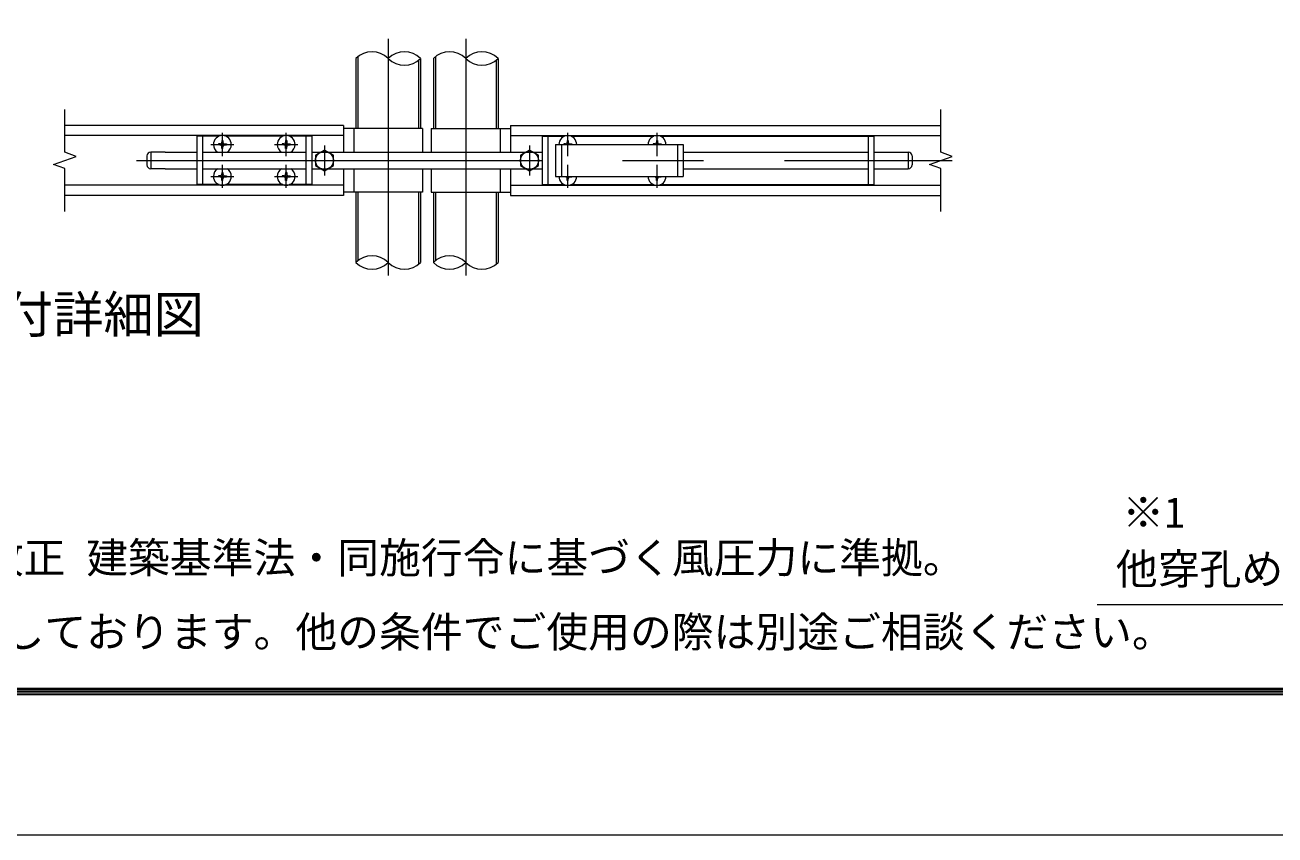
# Model space of a CAD drawing. Units: millimetres, scale not verified. Extents: x -4200 to 4200, y -2970 to 2970.
# Drawn here: x -2373 to -413, y -2970 to -1699 of the extents above; entities that cross this region are included whole.
import ezdxf
from ezdxf.enums import TextEntityAlignment as Align

# ---------------------------------------------------------------- set-up
doc = ezdxf.new("R2010")
doc.units = ezdxf.units.MM
doc.header["$LTSCALE"] = 20
doc.linetypes.add('DASHED', pattern=[7.5, 6, -1.5])
doc.linetypes.add('USER1', pattern=[50.8, 31.75, -6.35, 6.35, -6.35])
doc.layers.add('0-0_D-TTL-TXT', color=7, linetype='Continuous')
for name, color, linetype, lineweight in [('0-1_D-STR-TXT', 7, 'Continuous', 9), ('0-2_D-BMK', 2, 'USER1', 13), ('0-3_D-STR1', 1, 'Continuous', 18), ('0-4_D-STR3', 3, 'Continuous', 13), ('0-5_D-STR-DIM', 7, 'Continuous', 9), ('0-8_D-TTL', 7, 'Continuous', 9)]:
    doc.layers.add(name, color=color, linetype=linetype, lineweight=lineweight)
doc.styles.add('ＭＳ ゴシック', font='')
doc.styles.get('ＭＳ ゴシック').set_extended_font_data('MS Gothic')

# ---------------------------------------------------------------- blocks, each defined once
blk = doc.blocks.new('MLeader1')
at = {"layer": '0-5_D-STR-DIM'}
blk.add_line((193.32, -2424.33), (211.47, -2399.92), dxfattribs=at)
for points in [[(202.22, -2428.89), (211.47, -2399.92), (197.77, -2426.61)], [(197.77, -2426.61), (104.21, -2608.96), (-686.63, -2608.96), (-692.03, -2608.96)]]:
    blk.add_lwpolyline(points, dxfattribs=at)

msp = doc.modelspace()

# ---------------------------------------------------------------- linework, layer by layer
at = {"layer": '0-2_D-BMK'}
for p, q in [((-1803.83, -1721.06), (-1803.83, -2092.23)), ((-1682.23, -1721.06), (-1682.23, -2092.23)), ((-2063.83, -1904.86), (-2063.83, -1868.6)), ((-1963.83, -1904.78), (-1963.83, -1868.52)), ((-1522.23, -1904.86), (-1522.23, -1868.6)), ((-1382.23, -1904.86), (-1382.23, -1868.6)), ((-2082.05, -1886.65), (-2045.79, -1886.65)), ((-1982.05, -1886.65), (-1945.79, -1886.65)), ((-1903.83, -1888.07), (-1903.83, -1935.22)), ((-1582.23, -1888.07), (-1582.23, -1935.22)), ((-2198.47, -1911.65), (-919.57, -1911.65)), ((-2063.83, -1954.78), (-2063.83, -1918.52)), ((-1963.83, -1954.78), (-1963.83, -1918.52)), ((-1522.23, -1954.86), (-1522.23, -1918.6)), ((-1382.23, -1954.86), (-1382.23, -1918.6)), ((-2082.05, -1936.65), (-2045.79, -1936.65)), ((-1982.05, -1936.65), (-1945.79, -1936.65))]:
    msp.add_line(p, q, dxfattribs=at)
at = {"layer": '0-3_D-STR1'}
for p, q in [((-1854.63, -1751.65), (-1854.63, -1861.65)), ((-1753.03, -1751.65), (-1753.03, -1861.65)), ((-1733.03, -1751.65), (-1733.03, -1861.65)), ((-1631.43, -1751.65), (-1631.43, -1861.65)), ((-1854.63, -1961.65), (-1854.63, -2071.65)), ((-1753.03, -1961.65), (-1753.03, -2071.65)), ((-1753.03, -1961.65), (-1753.03, -2071.65)), ((-1733.03, -1961.65), (-1733.03, -2071.65)), ((-1733.03, -1961.65), (-1733.03, -2071.65)), ((-1631.43, -1961.65), (-1631.43, -2071.65))]:
    msp.add_line(p, q, dxfattribs=at)
at = {"layer": '0-3_D-STR1', "linetype": 'DASHED'}
for p, q in [((-1851.43, -1748.82), (-1851.43, -1861.65)), ((-1756.23, -1754.47), (-1756.23, -1861.65)), ((-1729.83, -1748.82), (-1729.83, -1861.65)), ((-1634.63, -1754.47), (-1634.63, -1861.65)), ((-1851.43, -1961.65), (-1851.43, -2068.82)), ((-1756.23, -1961.65), (-1756.23, -2074.47)), ((-1729.83, -1961.65), (-1729.83, -2068.82)), ((-1634.63, -1961.65), (-1634.63, -2074.47))]:
    msp.add_line(p, q, dxfattribs=at)
at = {"layer": '0-4_D-STR3'}
for p, q in [((-1873.83, -1856.65), (-2310.83, -1856.65)), ((-1873.83, -1856.65), (-1873.83, -1898.65)), ((-1749.83, -1861.65), (-1873.83, -1861.65)), ((-1857.83, -1861.65), (-1857.83, -1898.65)), ((-1749.83, -1861.65), (-1749.83, -1898.65)), ((-1736.23, -1861.65), (-1612.23, -1861.65)), ((-1736.23, -1861.65), (-1736.23, -1898.65)), ((-1628.23, -1861.65), (-1628.23, -1898.65)), ((-1612.23, -1856.65), (-1612.23, -1898.65)), ((-1612.23, -1856.65), (-937.11, -1856.65)), ((-1873.83, -1872.65), (-2310.83, -1872.65)), ((-2103.83, -1873.65), (-2103.83, -1949.65)), ((-2069.03, -1873.65), (-2103.83, -1873.65)), ((-2094.83, -1873.65), (-2094.83, -1949.65)), ((-2064.62, -1880.35), (-2064.67, -1882.94)), ((-2063.04, -1880.35), (-2064.62, -1880.35)), ((-2063.04, -1880.35), (-2063, -1882.94)), ((-1969.03, -1873.65), (-2058.64, -1873.65)), ((-1964.62, -1880.35), (-1964.67, -1882.94)), ((-1963.04, -1880.35), (-1964.62, -1880.35)), ((-1963.04, -1880.35), (-1963, -1882.94)), ((-1923.83, -1873.65), (-1958.64, -1873.65)), ((-1932.83, -1873.65), (-1932.83, -1949.65)), ((-1923.83, -1873.65), (-1923.83, -1949.65)), ((-1612.23, -1872.65), (-937.11, -1872.65)), ((-1562.23, -1873.65), (-1562.23, -1949.65)), ((-1562.23, -1873.65), (-1527.43, -1873.65)), ((-1553.23, -1873.65), (-1553.23, -1949.65)), ((-1523.02, -1880.35), (-1523.07, -1882.94)), ((-1523.02, -1880.35), (-1521.44, -1880.35)), ((-1521.44, -1880.35), (-1521.4, -1882.94)), ((-1517.04, -1873.65), (-1387.43, -1873.65)), ((-1383.02, -1880.35), (-1383.07, -1882.94)), ((-1383.02, -1880.35), (-1381.44, -1880.35)), ((-1381.44, -1880.35), (-1381.4, -1882.94)), ((-1377.04, -1873.65), (-1042.23, -1873.65)), ((-1051.23, -1873.65), (-1051.23, -1949.65)), ((-1042.23, -1873.65), (-1042.23, -1949.65)), ((-2153.33, -1898.65), (-2176.23, -1898.65)), ((-2176.23, -1898.65), (-2176.23, -1924.65)), ((-2153.64, -1898.65), (-2103.83, -1898.65)), ((-2094.83, -1898.65), (-1932.83, -1898.65)), ((-2070.13, -1887.44), (-2070.13, -1886.65)), ((-2067.54, -1887.48), (-2070.13, -1887.44)), ((-2064.62, -1892.95), (-2064.67, -1890.35)), ((-2063.04, -1892.95), (-2064.62, -1892.95)), ((-2063.04, -1892.95), (-2063, -1890.35)), ((-2060.13, -1885.81), (-2057.53, -1885.86)), ((-2057.53, -1885.86), (-2057.53, -1886.65)), ((-1967.54, -1885.81), (-1970.13, -1885.86)), ((-1970.13, -1885.86), (-1970.13, -1886.65)), ((-1964.62, -1892.95), (-1964.67, -1890.35)), ((-1963.04, -1892.95), (-1964.62, -1892.95)), ((-1963.04, -1892.95), (-1963, -1890.35)), ((-1960.13, -1887.48), (-1957.53, -1887.44)), ((-1957.53, -1887.44), (-1957.53, -1886.65)), ((-1923.83, -1898.65), (-1818.13, -1898.65)), ((-1818.43, -1898.65), (-1562.23, -1898.65)), ((-1541.23, -1886.65), (-1541.23, -1936.65)), ((-1541.23, -1886.65), (-1341.23, -1886.65)), ((-1525.94, -1885.81), (-1528.53, -1885.86)), ((-1528.53, -1885.86), (-1528.53, -1886.65)), ((-1385.94, -1885.81), (-1388.53, -1885.86)), ((-1388.53, -1885.86), (-1388.53, -1886.65)), ((-1378.53, -1885.81), (-1375.93, -1885.86)), ((-1375.93, -1885.86), (-1375.93, -1886.65)), ((-1341.23, -1886.65), (-1341.23, -1936.65)), ((-1341.23, -1898.65), (-1051.23, -1898.65)), ((-1042.23, -1898.65), (-988.23, -1898.65)), ((-988.23, -1898.65), (-988.23, -1924.65)), ((-2182.23, -1904.65), (-2182.23, -1918.65)), ((-982.23, -1904.65), (-982.23, -1918.65)), ((-2153.33, -1924.65), (-2176.23, -1924.65)), ((-2153.64, -1924.65), (-2103.83, -1924.65)), ((-2094.83, -1924.65), (-1932.83, -1924.65)), ((-2070.13, -1937.44), (-2070.13, -1936.65)), ((-2067.54, -1937.48), (-2070.13, -1937.44)), ((-2064.62, -1930.35), (-2064.67, -1932.94)), ((-2064.62, -1942.95), (-2064.67, -1940.35)), ((-2063.04, -1930.35), (-2064.62, -1930.35)), ((-2063.04, -1930.35), (-2063, -1932.94)), ((-2063.04, -1942.95), (-2063, -1940.35)), ((-2060.13, -1935.81), (-2057.53, -1935.86)), ((-2060.13, -1937.48), (-2057.53, -1937.44)), ((-2057.53, -1935.86), (-2057.53, -1936.65)), ((-2057.53, -1937.44), (-2057.53, -1936.65)), ((-1967.54, -1935.81), (-1970.13, -1935.86)), ((-1970.13, -1935.86), (-1970.13, -1936.65)), ((-1964.62, -1930.35), (-1964.67, -1932.94)), ((-1964.62, -1942.95), (-1964.67, -1940.35)), ((-1963.04, -1930.35), (-1964.62, -1930.35)), ((-1963.04, -1930.35), (-1963, -1932.94)), ((-1963.04, -1942.95), (-1963, -1940.35)), ((-1960.13, -1935.81), (-1957.53, -1935.86)), ((-1960.13, -1937.48), (-1957.53, -1937.44)), ((-1957.53, -1935.86), (-1957.53, -1936.65)), ((-1957.53, -1937.44), (-1957.53, -1936.65)), ((-1923.83, -1924.65), (-1818.13, -1924.65)), ((-1873.83, -1924.65), (-1873.83, -1966.65)), ((-1857.83, -1924.65), (-1857.83, -1961.65)), ((-1818.43, -1924.65), (-1562.23, -1924.65)), ((-1749.83, -1924.65), (-1749.83, -1961.65)), ((-1736.23, -1924.65), (-1736.23, -1961.65)), ((-1628.23, -1924.65), (-1628.23, -1961.65)), ((-1612.23, -1924.65), (-1612.23, -1966.65)), ((-1541.23, -1936.65), (-1341.23, -1936.65)), ((-1528.53, -1937.44), (-1528.53, -1936.65)), ((-1525.94, -1937.48), (-1528.53, -1937.44)), ((-1523.02, -1942.95), (-1523.07, -1940.35)), ((-1521.44, -1942.95), (-1521.4, -1940.35)), ((-1518.53, -1937.48), (-1515.93, -1937.44)), ((-1515.93, -1937.44), (-1515.93, -1936.65)), ((-1388.53, -1937.44), (-1388.53, -1936.65)), ((-1385.94, -1937.48), (-1388.53, -1937.44)), ((-1383.02, -1942.95), (-1383.07, -1940.35)), ((-1381.44, -1942.95), (-1381.4, -1940.35)), ((-1378.53, -1937.48), (-1375.93, -1937.44)), ((-1375.93, -1937.44), (-1375.93, -1936.65)), ((-1341.23, -1924.65), (-1051.23, -1924.65)), ((-1042.23, -1924.65), (-988.23, -1924.65)), ((-1873.83, -1950.65), (-2310.83, -1950.65)), ((-2069.03, -1949.65), (-2103.83, -1949.65)), ((-2063.04, -1942.95), (-2064.62, -1942.95)), ((-1969.03, -1949.65), (-2058.64, -1949.65)), ((-1963.04, -1942.95), (-1964.62, -1942.95)), ((-1923.83, -1949.65), (-1958.64, -1949.65)), ((-1612.23, -1950.65), (-937.11, -1950.65)), ((-1562.23, -1949.65), (-1527.43, -1949.65)), ((-1523.02, -1942.95), (-1521.44, -1942.95)), ((-1517.04, -1949.65), (-1387.43, -1949.65)), ((-1383.02, -1942.95), (-1381.44, -1942.95)), ((-1377.04, -1949.65), (-1042.23, -1949.65)), ((-1873.83, -1966.65), (-2310.83, -1966.65)), ((-1749.83, -1961.65), (-1873.83, -1961.65)), ((-1736.23, -1961.65), (-1612.23, -1961.65)), ((-1612.23, -1966.65), (-937.11, -1966.65))]:
    msp.add_line(p, q, dxfattribs=at)
at = {"layer": '0-4_D-STR3', "linetype": 'DASHED'}
for p, q in [((-1532.23, -1886.65), (-1532.23, -1936.65)), ((-1350.23, -1886.65), (-1350.23, -1936.65))]:
    msp.add_line(p, q, dxfattribs=at)
at = {"layer": '0-4_D-STR3'}
for points in [[(-2067.54, -1885.81), (-2070.13, -1885.86), (-2070.13, -1886.65)], [(-2060.13, -1887.48), (-2057.53, -1887.44), (-2057.53, -1886.65)], [(-1967.54, -1887.48), (-1970.13, -1887.44), (-1970.13, -1886.65)], [(-1960.13, -1885.81), (-1957.53, -1885.86), (-1957.53, -1886.65)], [(-1518.53, -1885.81), (-1515.93, -1885.86), (-1515.93, -1886.65)], [(-2067.54, -1935.81), (-2070.13, -1935.86), (-2070.13, -1936.65)], [(-1967.54, -1937.48), (-1970.13, -1937.44), (-1970.13, -1936.65)]]:
    msp.add_lwpolyline(points, dxfattribs=at)
at = {"layer": '0-4_D-STR3', "color": 4, "linetype": 'DASHED'}
for points in [[(-1903.83, -1895.45), (-1917.86, -1903.55), (-1917.86, -1919.75), (-1903.83, -1927.85), (-1889.8, -1919.75), (-1889.8, -1903.55)], [(-1582.23, -1895.45), (-1596.26, -1903.55), (-1596.26, -1919.75), (-1582.23, -1927.85), (-1568.2, -1919.75), (-1568.2, -1903.55)]]:
    msp.add_lwpolyline(points, close=True, dxfattribs=at)
at = {"layer": '0-4_D-STR3', "color": 4, "linetype": 'DASHED', "lineweight": 9}
for centre in [(-1903.83, -1911.65), (-1582.23, -1911.65)]:
    msp.add_circle(centre, 14.07, dxfattribs=at)
at = {"layer": '0-4_D-STR3'}
for centre, radius, start, end in [((-2063.83, -1886.65), 14, 0, 180), ((-1963.83, -1886.65), 14, 0, 180), ((-1522.23, -1886.65), 14, 0, 180), ((-1382.23, -1886.65), 14, 0, 180), ((-2176.23, -1904.65), 6, 90, 180), ((-2063.83, -1886.65), 14, 180, 238.99728), ((-2067.64, -1882.84), 2.98, 270, 0), ((-2067.64, -1890.46), 2.98, 0, 90), ((-2060.02, -1882.84), 2.98, 180, 270), ((-2060.02, -1890.46), 2.98, 90, 180), ((-2063.83, -1886.65), 14, 301.00272, 0), ((-1963.83, -1886.65), 14, 180, 238.99728), ((-1967.64, -1882.84), 2.98, 270, 0), ((-1967.64, -1890.46), 2.98, 0, 90), ((-1960.02, -1882.84), 2.98, 180, 270), ((-1960.02, -1890.46), 2.98, 90, 180), ((-1963.83, -1886.65), 14, 301.00272, 0), ((-1526.04, -1882.84), 2.98, 270, 0), ((-1518.42, -1882.84), 2.98, 180, 270), ((-1386.04, -1882.84), 2.98, 270, 0), ((-1378.42, -1882.84), 2.98, 180, 270), ((-988.23, -1904.65), 6, 0, 90), ((-2176.23, -1918.65), 6, 180, 270), ((-988.23, -1918.65), 6, 270, 0), ((-2063.83, -1936.65), 14, 121.00272, 180), ((-2063.83, -1936.65), 14, 180, 0), ((-2067.64, -1932.84), 2.98, 270, 0), ((-2067.64, -1940.46), 2.98, 0, 90), ((-2060.02, -1932.84), 2.98, 180, 270), ((-2060.02, -1940.46), 2.98, 90, 180), ((-2063.83, -1936.65), 14, 0, 58.99728), ((-1963.83, -1936.65), 14, 121.00272, 180), ((-1963.83, -1936.65), 14, 180, 0), ((-1967.64, -1932.84), 2.98, 270, 0), ((-1967.64, -1940.46), 2.98, 0, 90), ((-1960.02, -1932.84), 2.98, 180, 270), ((-1960.02, -1940.46), 2.98, 90, 180), ((-1963.83, -1936.65), 14, 0, 58.99728), ((-1522.23, -1936.65), 14, 180, 0), ((-1526.04, -1940.46), 2.98, 0, 90), ((-1518.42, -1940.46), 2.98, 90, 180), ((-1382.23, -1936.65), 14, 180, 0), ((-1386.04, -1940.46), 2.98, 0, 90), ((-1378.42, -1940.46), 2.98, 90, 180)]:
    msp.add_arc(centre, radius, start, end, dxfattribs=at)
at = {"layer": '0-5_D-STR-DIM'}
for p, q in [((-2310.83, -1898.82), (-2310.83, -1831.65)), ((-937.11, -1898.82), (-937.11, -1831.65)), ((-2293.21, -1905.23), (-2310.83, -1898.82)), ((-919.5, -1905.23), (-937.11, -1898.82)), ((-2328.45, -1918.06), (-2293.21, -1905.23)), ((-2310.83, -1924.47), (-2328.45, -1918.06)), ((-954.73, -1918.06), (-919.5, -1905.23)), ((-937.11, -1924.47), (-954.73, -1918.06)), ((-2310.83, -1991.65), (-2310.83, -1924.47)), ((-937.11, -1991.65), (-937.11, -1924.47))]:
    msp.add_line(p, q, dxfattribs=at)
for centre, start, end in [((-1829.23, -1777.21), 45.18146, 134.81854), ((-1778.43, -1777.21), 45.18146, 134.81854), ((-1707.63, -1777.21), 45.18146, 134.81854), ((-1656.83, -1777.21), 45.18146, 134.81854), ((-1778.43, -1726.08), 225.18146, 314.81854), ((-1656.83, -1726.08), 225.18146, 314.81854), ((-1829.23, -2097.21), 45.18146, 134.81854), ((-1829.23, -2046.08), 225.18146, 314.81854), ((-1778.43, -2046.08), 225.18146, 314.81854), ((-1707.63, -2097.21), 45.18146, 134.81854), ((-1707.63, -2046.08), 225.18146, 314.81854), ((-1656.83, -2046.08), 225.18146, 314.81854)]:
    msp.add_arc(centre, 36.03, start, end, dxfattribs=at)
at = {"layer": '0-8_D-TTL', "color": 2, "lineweight": 18}
msp.add_lwpolyline([(-4199.68, 2970.23), (4200.32, 2970.23), (4200.32, -2969.77), (-4199.68, -2969.77)], close=True, dxfattribs=at)
at = {"layer": '0-8_D-TTL'}
for points in [[(-3929.68, 2750.23), (3930.32, 2750.23), (3930.32, -2749.77), (-3929.68, -2749.77)], [(-3927.18, 2747.73), (3927.82, 2747.73), (3927.82, -2747.27), (-3927.18, -2747.27)], [(-3924.68, 2745.23), (3925.32, 2745.23), (3925.32, -2744.77), (-3924.68, -2744.77)], [(-3922.18, 2742.73), (3922.82, 2742.73), (3922.82, -2742.27), (-3922.18, -2742.27)], [(-3919.68, 2740.23), (3920.32, 2740.23), (3920.32, -2739.77), (-3919.68, -2739.77)]]:
    msp.add_lwpolyline(points, close=True, dxfattribs=at)

# ---------------------------------------------------------------- block references
at = {"layer": '0-5_D-STR-DIM'}
msp.add_blockref('MLeader1', (0, 0), dxfattribs=at)

# ---------------------------------------------------------------- texts
at = {"layer": '0-0_D-TTL-TXT', "style": 'ＭＳ ゴシック'}
for s, height, p in [('カンヌキ取付詳細図', 57.77, (-2802.09, -2199.37)), ('（設計条件）風荷重：昭和57年改正 建築基準法・同施行令に基づく風圧力に準拠。', 48.09, (-3359.44, -2573.38)), ('※本商品はGLへの設置を基準としております。他の条件でご使用の際は別途ご相談ください。', 48.09, (-3326.74, -2689.64))]:
    msp.add_text(s, height=height, dxfattribs=at).set_placement(p, align=Align.BOTTOM_LEFT)
at = {"layer": '0-1_D-STR-TXT', "style": 'ＭＳ ゴシック'}
for s, p in [('※1', (-652.55, -2502.17)), ('他穿孔めねじアンカーM12', (-662.66, -2590.96))]:
    msp.add_text(s, height=48.09, dxfattribs=at).set_placement(p, align=Align.BOTTOM_LEFT)

doc.saveas('drawing.dxf')
